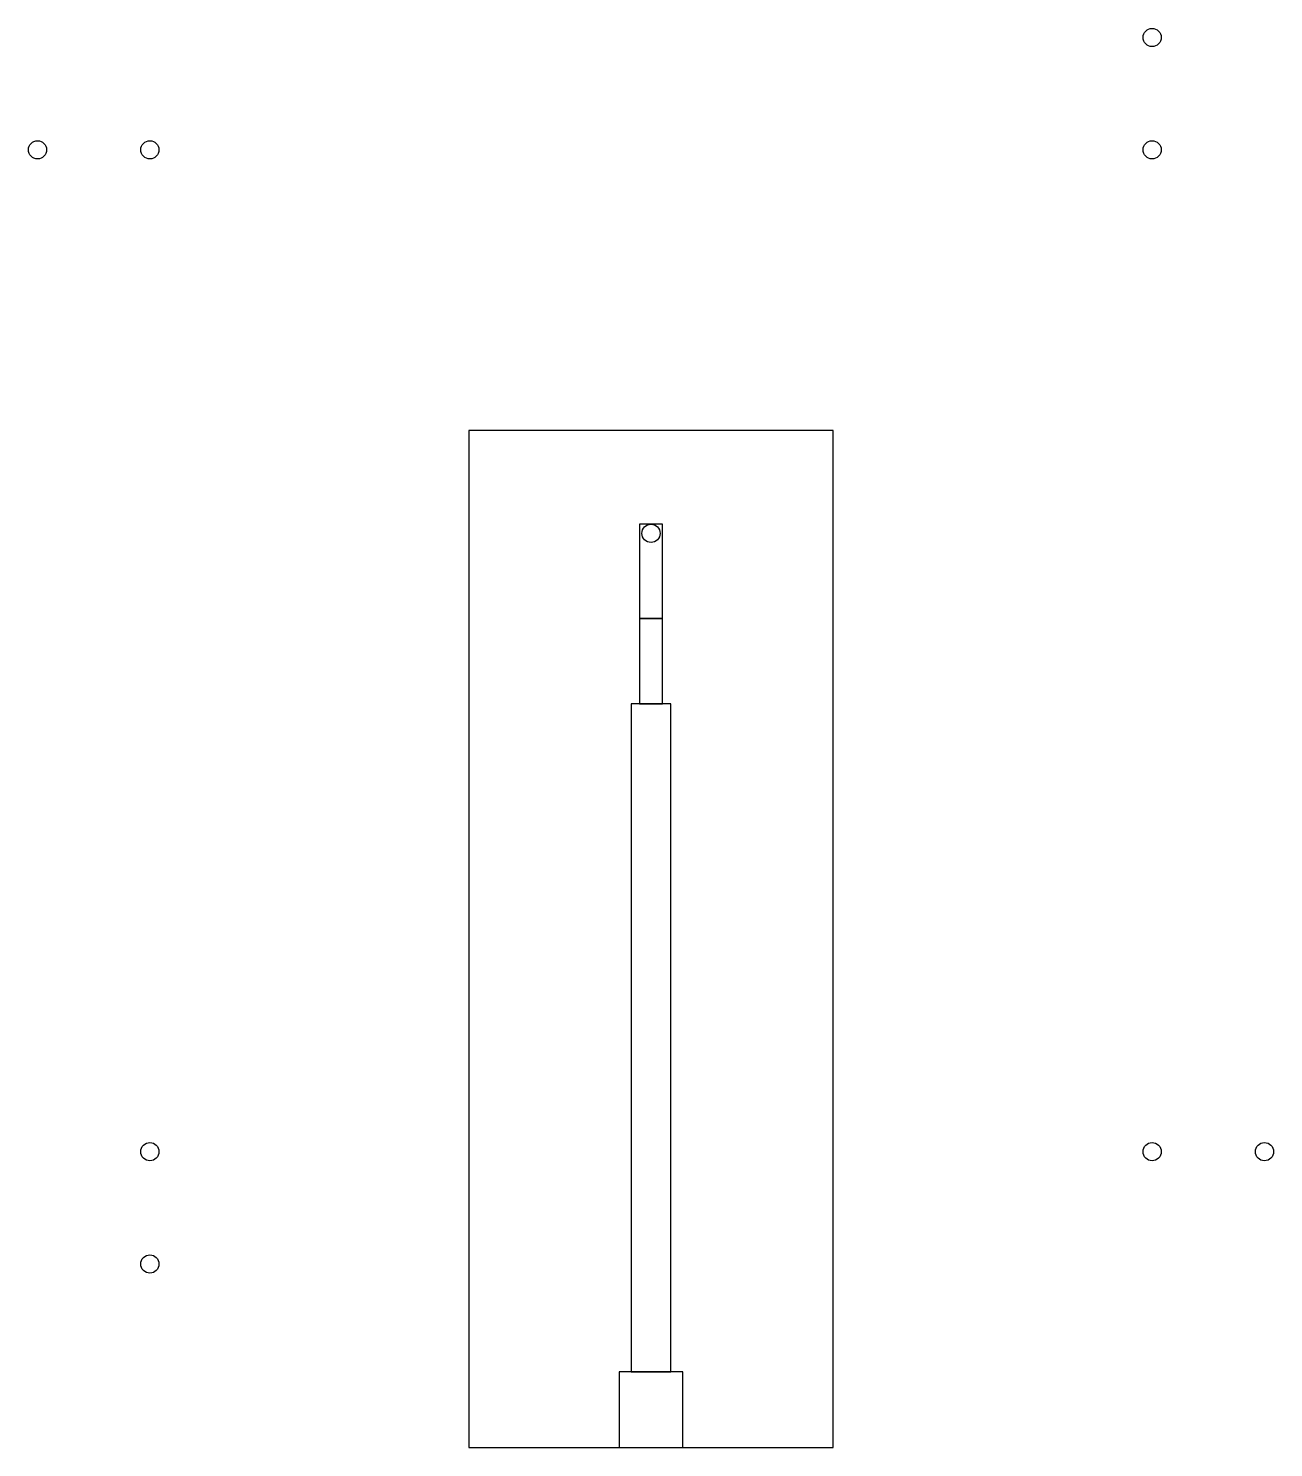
# Model space of a CAD drawing. Extents: x -29 to 53, y 0 to 93.5.
import ezdxf

# ---------------------------------------------------------------- set-up
doc = ezdxf.new("R2010")
doc.units = 0

msp = doc.modelspace()

# ---------------------------------------------------------------- linework, layer by layer
at = {"layer": 'COPPER (ANNEALED)'}
for points in [[(12.75, 54.616238), (12.75, 60.832476), (11.25, 60.832476), (11.25, 54.616238)], [(12.75, 49), (12.75, 54.616238), (11.25, 54.616238), (11.25, 49)], [(13.3, 5), (13.3, 49), (10.7, 49), (10.7, 5)], [(14.1, 0), (14.1, 5), (9.9, 5), (9.9, 0)]]:
    msp.add_lwpolyline(points, close=True, dxfattribs=at)
for centre in [(45, 92.9), (-28.4, 85.5), (-21, 85.5), (45, 85.5), (12, 60.232476), (-21, 19.5), (45, 19.5), (52.4, 19.5), (-21, 12.1)]:
    msp.add_circle(centre, 0.6, dxfattribs=at)
at = {"layer": 'FR-4 (LOSSY)'}
msp.add_lwpolyline([(0, 0), (24, 0), (24, 67), (0, 67)], close=True, dxfattribs=at)

doc.saveas('drawing.dxf')
